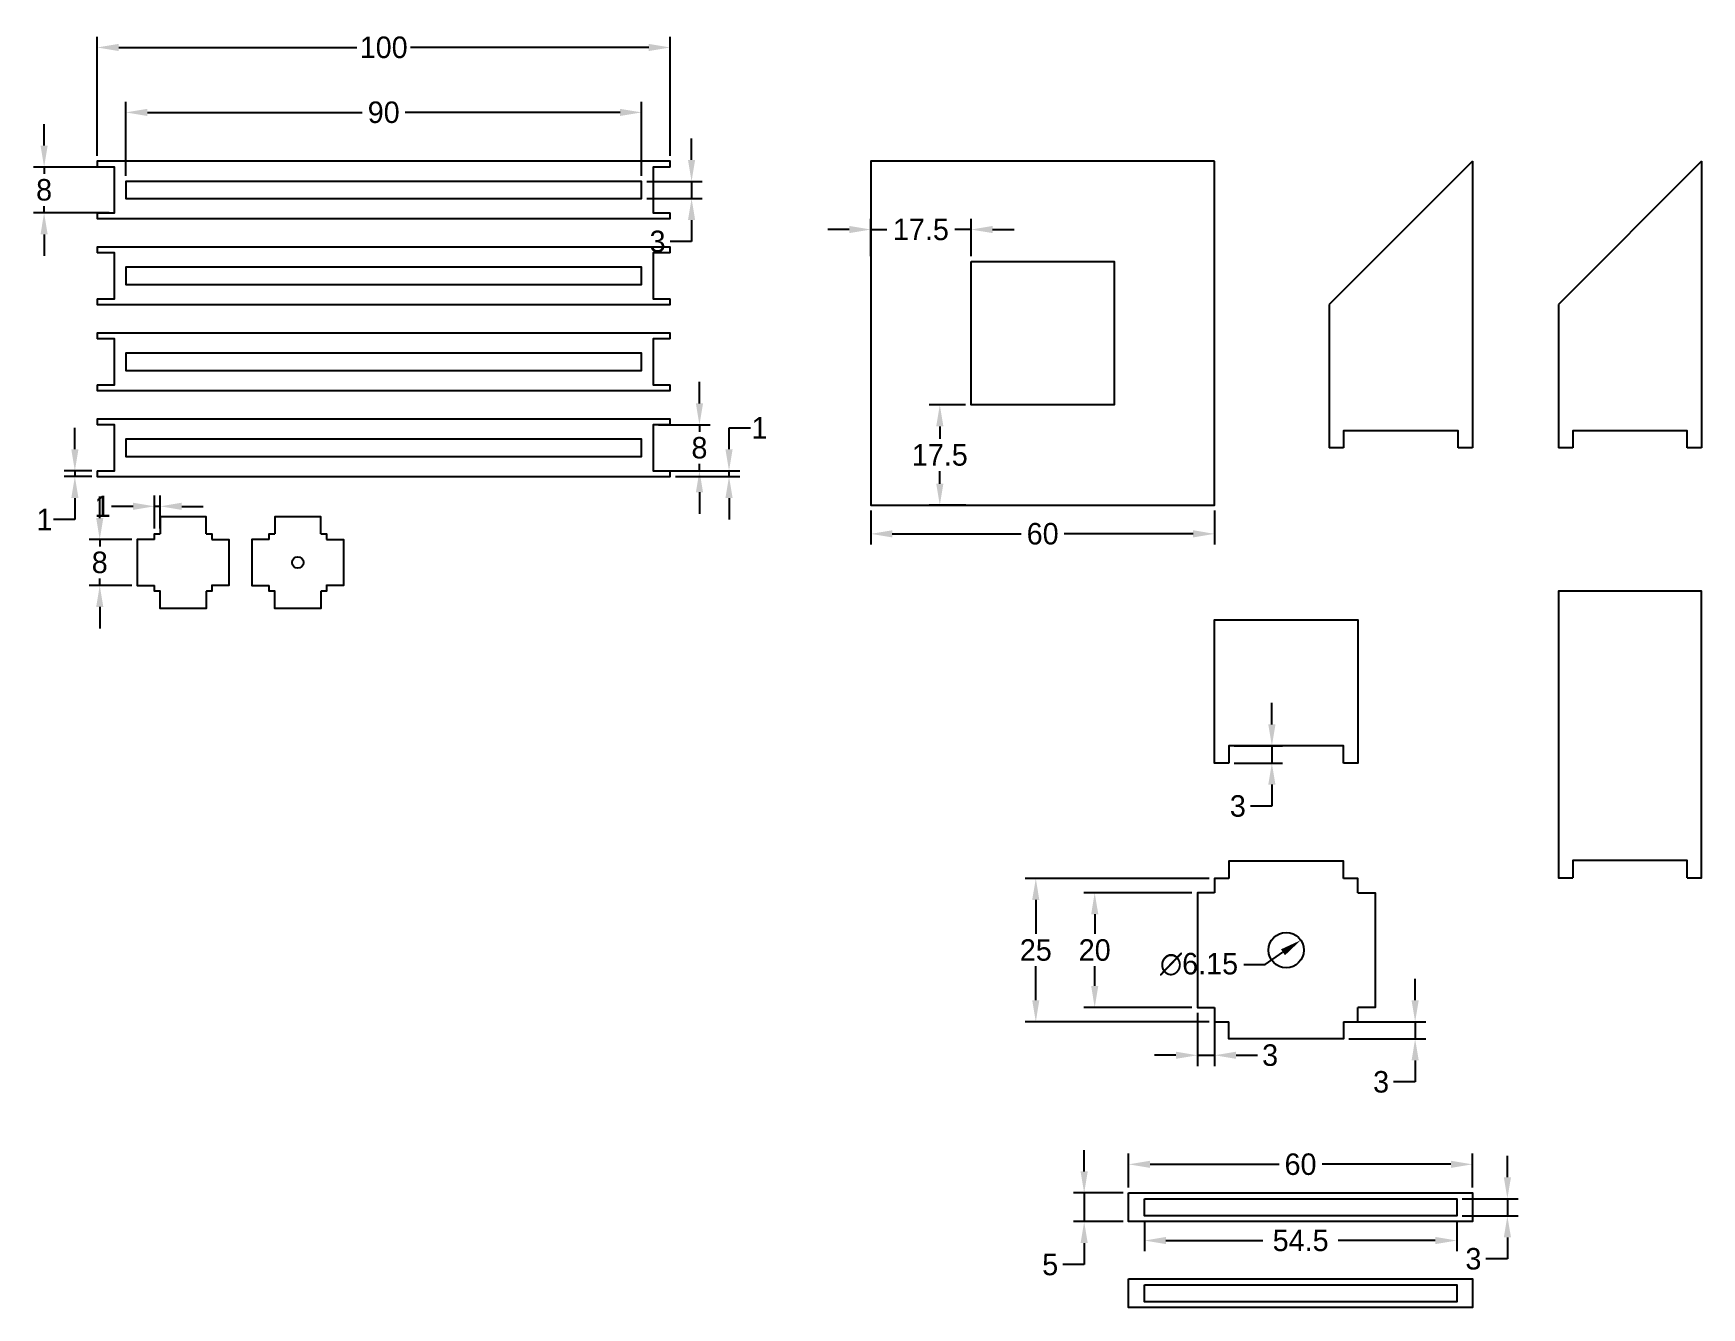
# Model space of a CAD drawing. Header units: millimetres. Extents: x -11 to 280, y 10 to 232.
import ezdxf

# ---------------------------------------------------------------- set-up
doc = ezdxf.new("R2010")
doc.units = ezdxf.units.MM
doc.header["$LTSCALE"] = 0.5
doc.layers.add('Dim', color=4, linetype='Continuous')
doc.dimstyles.new('ISO-25', dxfattribs={"dimtxt": 2.5, "dimasz": 2.5, "dimexe": 1.25, "dimexo": 0.625, "dimtad": 1, "dimtxsty": 'Standard', "dimcen": 2.5, "dimadec": 0, "dimazin": 0, "dimtfac": 1, "dimtmove": 0, "dimatfit": 3, "dimfxl": 1, "dimarcsym": 0})

# ---------------------------------------------------------------- blocks, each defined once
blk = doc.blocks.new('*D32')
at = {"layer": 'Defpoints', "color": 0, "transparency": 16777216}
for p in [(7, 144), (0.44, 136), (7, 136)]:
    blk.add_point(p, dxfattribs=at)
at = {"layer": 'Dim', "color": 0, "lineweight": -2, "transparency": 16777216}
for p, q in [((0.44, 147.75), (0.44, 151.5)), ((6.06, 144), (-1.43, 144)), ((0.44, 144), (0.44, 142.81)), ((0.44, 136), (0.44, 137.19)), ((6.06, 136), (-1.43, 136)), ((0.44, 132.25), (0.44, 128.5))]:
    blk.add_line(p, q, dxfattribs=at)
at = {"layer": 'Dim', "color": 0, "transparency": 16777216}
for points in [[(-0.18, 147.75), (1.07, 147.75), (0.44, 144)], [(-0.18, 132.25), (1.07, 132.25), (0.44, 136)]]:
    blk.add_solid(points, dxfattribs=at)
at = {"layer": 'Dim', "color": 0, "transparency": 16777216, "insert": (0.44, 140), "char_height": 3.75, "attachment_point": 5}
blk.add_mtext('8', dxfattribs=at)
blk = doc.blocks.new('*D48')
at = {"layer": 'Defpoints', "color": 0, "transparency": 16777216}
for p in [(210.04, 74.1), (204.96, 70.65)]:
    blk.add_point(p, dxfattribs=at)
at = {"layer": 'Dim', "color": 0, "lineweight": -2, "transparency": 16777216}
for p, q in [((200.09, 69.89), (203.84, 69.89)), ((203.84, 69.89), (206.94, 71.99))]:
    blk.add_line(p, q, dxfattribs=at)
at = {"layer": 'Dim', "color": 0, "transparency": 16777216}
blk.add_solid([(206.59, 72.51), (207.29, 71.48), (210.04, 74.1)], dxfattribs=at)
at = {"layer": 'Dim', "color": 0, "transparency": 16777216, "insert": (192.28, 69.89), "char_height": 3.75, "attachment_point": 5}
blk.add_mtext('∅6.15', dxfattribs=at)
blk = doc.blocks.new('*D49')
at = {"layer": 'Defpoints', "color": 0, "transparency": 16777216}
for p in [(192, 82.37), (174.08, 62.37), (192, 62.37)]:
    blk.add_point(p, dxfattribs=at)
at = {"layer": 'Dim', "color": 0, "lineweight": -2, "transparency": 16777216}
for p, q in [((191.06, 82.37), (172.21, 82.37)), ((174.08, 78.62), (174.08, 75.19)), ((174.08, 66.12), (174.08, 69.56)), ((191.06, 62.37), (172.21, 62.37))]:
    blk.add_line(p, q, dxfattribs=at)
at = {"layer": 'Dim', "color": 0, "transparency": 16777216}
for points in [[(173.46, 78.62), (174.71, 78.62), (174.08, 82.37)], [(173.46, 66.12), (174.71, 66.12), (174.08, 62.37)]]:
    blk.add_solid(points, dxfattribs=at)
at = {"layer": 'Dim', "color": 0, "transparency": 16777216, "insert": (174.08, 72.37), "char_height": 3.75, "attachment_point": 5}
blk.add_mtext('20', dxfattribs=at)
blk = doc.blocks.new('*D50')
at = {"layer": 'Defpoints', "color": 0, "transparency": 16777216}
for p in [(195, 84.87), (163.8, 59.87), (195, 59.87)]:
    blk.add_point(p, dxfattribs=at)
at = {"layer": 'Dim', "color": 0, "lineweight": -2, "transparency": 16777216}
for p, q in [((194.06, 84.87), (161.92, 84.87)), ((163.8, 81.12), (163.8, 75.19)), ((163.8, 63.62), (163.8, 69.56)), ((194.06, 59.87), (161.92, 59.87))]:
    blk.add_line(p, q, dxfattribs=at)
at = {"layer": 'Dim', "color": 0, "transparency": 16777216}
for points in [[(163.17, 81.12), (164.42, 81.12), (163.8, 84.87)], [(163.17, 63.62), (164.42, 63.62), (163.8, 59.87)]]:
    blk.add_solid(points, dxfattribs=at)
at = {"layer": 'Dim', "color": 0, "transparency": 16777216, "insert": (163.8, 72.37), "char_height": 3.75, "attachment_point": 5}
blk.add_mtext('25', dxfattribs=at)
blk = doc.blocks.new('*D51')
at = {"layer": 'Defpoints', "color": 0, "transparency": 16777216}
for p in [(192, 62.37), (195, 62.37), (195, 54.03)]:
    blk.add_point(p, dxfattribs=at)
at = {"layer": 'Dim', "color": 0, "lineweight": -2, "transparency": 16777216}
for p, q in [((192, 61.44), (192, 52.15)), ((195, 61.44), (195, 52.15)), ((188.25, 54.03), (184.5, 54.03)), ((192, 54.03), (195, 54.03)), ((198.75, 54.03), (202.5, 54.03))]:
    blk.add_line(p, q, dxfattribs=at)
at = {"layer": 'Dim', "color": 0, "transparency": 16777216}
for points in [[(188.25, 54.65), (188.25, 53.4), (192, 54.03)], [(198.75, 54.65), (198.75, 53.4), (195, 54.03)]]:
    blk.add_solid(points, dxfattribs=at)
at = {"layer": 'Dim', "color": 0, "transparency": 16777216, "insert": (204.69, 54.03), "char_height": 3.75, "attachment_point": 5}
blk.add_mtext('3', dxfattribs=at)
blk = doc.blocks.new('*D53')
at = {"layer": 'Defpoints', "color": 0, "transparency": 16777216}
for p in [(135, 150), (195, 150), (195, 145)]:
    blk.add_point(p, dxfattribs=at)
at = {"layer": 'Dim', "color": 0, "lineweight": -2, "transparency": 16777216}
for p, q in [((135, 149.0625), (135, 143.125)), ((195, 149.0625), (195, 143.125)), ((138.75, 145), (161.25, 145)), ((191.25, 145), (168.75, 145))]:
    blk.add_line(p, q, dxfattribs=at)
at = {"layer": 'Dim', "color": 0, "transparency": 16777216}
for points in [[(138.75, 145.625), (138.75, 144.375), (135, 145)], [(191.25, 145.625), (191.25, 144.375), (195, 145)]]:
    blk.add_solid(points, dxfattribs=at)
at = {"layer": 'Dim', "color": 0, "transparency": 16777216, "insert": (165, 145), "char_height": 3.75, "attachment_point": 5}
blk.add_mtext('60', dxfattribs=at)
blk = doc.blocks.new('*D54')
at = {"layer": 'Defpoints', "color": 0, "transparency": 16777216}
for p in [(152.5, 167.5), (147.05, 150), (152.52, 150)]:
    blk.add_point(p, dxfattribs=at)
at = {"layer": 'Dim', "color": 0, "lineweight": -2, "transparency": 16777216}
for p, q in [((151.56, 167.5), (145.17, 167.5)), ((147.05, 163.75), (147.05, 161.56)), ((147.05, 153.75), (147.05, 155.94)), ((151.58, 150), (145.17, 150))]:
    blk.add_line(p, q, dxfattribs=at)
at = {"layer": 'Dim', "color": 0, "transparency": 16777216}
for points in [[(146.42, 163.75), (147.67, 163.75), (147.05, 167.5)], [(146.42, 153.75), (147.67, 153.75), (147.05, 150)]]:
    blk.add_solid(points, dxfattribs=at)
at = {"layer": 'Dim', "color": 0, "transparency": 16777216, "insert": (147.05, 158.75), "char_height": 3.75, "attachment_point": 5}
blk.add_mtext('17.5', dxfattribs=at)
blk = doc.blocks.new('*D55')
at = {"layer": 'Defpoints', "color": 0, "transparency": 16777216}
for p in [(135, 198.09), (135, 192.52), (152.5, 192.5)]:
    blk.add_point(p, dxfattribs=at)
at = {"layer": 'Dim', "color": 0, "lineweight": -2, "transparency": 16777216}
for p, q in [((131.25, 198.09), (127.5, 198.09)), ((135, 193.46), (135, 199.97)), ((135, 198.09), (137.81, 198.09)), ((152.5, 198.09), (149.69, 198.09)), ((152.5, 193.44), (152.5, 199.97)), ((156.25, 198.09), (160, 198.09))]:
    blk.add_line(p, q, dxfattribs=at)
at = {"layer": 'Dim', "color": 0, "transparency": 16777216}
for points in [[(131.25, 198.72), (131.25, 197.47), (135, 198.09)], [(156.25, 198.72), (156.25, 197.47), (152.5, 198.09)]]:
    blk.add_solid(points, dxfattribs=at)
at = {"layer": 'Dim', "color": 0, "transparency": 16777216, "insert": (143.75, 198.09), "char_height": 3.75, "attachment_point": 5}
blk.add_mtext('17.5', dxfattribs=at)
blk = doc.blocks.new('*D56')
at = {"layer": 'Defpoints', "color": 0, "transparency": 16777216}
for p in [(180, 30), (172.24, 25), (180, 25)]:
    blk.add_point(p, dxfattribs=at)
at = {"layer": 'Dim', "color": 0, "lineweight": -2, "transparency": 16777216}
for p, q in [((172.24, 33.75), (172.24, 37.5)), ((179.06, 30), (170.37, 30)), ((172.24, 30), (172.24, 25)), ((179.06, 25), (170.37, 25)), ((172.24, 21.25), (172.24, 17.5)), ((172.24, 17.5), (168.49, 17.5))]:
    blk.add_line(p, q, dxfattribs=at)
at = {"layer": 'Dim', "color": 0, "transparency": 16777216}
for points in [[(171.62, 33.75), (172.87, 33.75), (172.24, 30)], [(171.62, 21.25), (172.87, 21.25), (172.24, 25)]]:
    blk.add_solid(points, dxfattribs=at)
at = {"layer": 'Dim', "color": 0, "transparency": 16777216, "insert": (166.31, 17.5), "char_height": 3.75, "attachment_point": 5}
blk.add_mtext('5', dxfattribs=at)
blk = doc.blocks.new('*D57')
at = {"layer": 'Defpoints', "color": 0, "transparency": 16777216}
for p in [(240, 35), (180, 30), (240, 30)]:
    blk.add_point(p, dxfattribs=at)
at = {"layer": 'Dim', "color": 0, "lineweight": -2, "transparency": 16777216}
for p, q in [((180, 30.9375), (180, 36.875)), ((183.75, 35), (206.25, 35)), ((236.25, 35), (213.75, 35)), ((240, 30.9375), (240, 36.875))]:
    blk.add_line(p, q, dxfattribs=at)
at = {"layer": 'Dim', "color": 0, "transparency": 16777216}
for points in [[(183.75, 35.625), (183.75, 34.375), (180, 35)], [(236.25, 35.625), (236.25, 34.375), (240, 35)]]:
    blk.add_solid(points, dxfattribs=at)
at = {"layer": 'Dim', "color": 0, "transparency": 16777216, "insert": (210, 35), "char_height": 3.75, "attachment_point": 5}
blk.add_mtext('60', dxfattribs=at)
blk = doc.blocks.new('*D58')
at = {"layer": 'Defpoints', "color": 0, "transparency": 16777216}
for p in [(237.27, 29), (237.27, 26), (246.1, 26)]:
    blk.add_point(p, dxfattribs=at)
at = {"layer": 'Dim', "color": 0, "lineweight": -2, "transparency": 16777216}
for p, q in [((246.1, 32.75), (246.1, 36.5)), ((238.2, 29), (247.98, 29)), ((246.1, 29), (246.1, 26)), ((238.2, 26), (247.98, 26)), ((246.1, 22.25), (246.1, 18.5)), ((246.1, 18.5), (242.35, 18.5))]:
    blk.add_line(p, q, dxfattribs=at)
at = {"layer": 'Dim', "color": 0, "transparency": 16777216}
for points in [[(245.48, 32.75), (246.73, 32.75), (246.1, 29)], [(245.48, 22.25), (246.73, 22.25), (246.1, 26)]]:
    blk.add_solid(points, dxfattribs=at)
at = {"layer": 'Dim', "color": 0, "transparency": 16777216, "insert": (240.17, 18.5), "char_height": 3.75, "attachment_point": 5}
blk.add_mtext('3', dxfattribs=at)
blk = doc.blocks.new('*D59')
at = {"layer": 'Defpoints', "color": 0, "transparency": 16777216}
for p in [(182.77, 26), (237.27, 26), (237.27, 21.71)]:
    blk.add_point(p, dxfattribs=at)
at = {"layer": 'Dim', "color": 0, "lineweight": -2, "transparency": 16777216}
for p, q in [((182.77, 25.06), (182.77, 19.83)), ((237.27, 25.06), (237.27, 19.83)), ((186.52, 21.71), (203.45, 21.71)), ((233.52, 21.71), (216.58, 21.71))]:
    blk.add_line(p, q, dxfattribs=at)
at = {"layer": 'Dim', "color": 0, "transparency": 16777216}
for points in [[(186.52, 22.33), (186.52, 21.08), (182.77, 21.71)], [(233.52, 22.33), (233.52, 21.08), (237.27, 21.71)]]:
    blk.add_solid(points, dxfattribs=at)
at = {"layer": 'Dim', "color": 0, "transparency": 16777216, "insert": (210.02, 21.71), "char_height": 3.75, "attachment_point": 5}
blk.add_mtext('54.5', dxfattribs=at)
blk = doc.blocks.new('*D60')
at = {"layer": 'Defpoints', "color": 0, "transparency": 16777216}
for p in [(217.5, 59.87), (217.5, 56.87), (230, 56.87)]:
    blk.add_point(p, dxfattribs=at)
at = {"layer": 'Dim', "color": 0, "lineweight": -2, "transparency": 16777216}
for p, q in [((230, 63.62), (230, 67.37)), ((218.44, 59.87), (231.88, 59.87)), ((230, 59.87), (230, 56.87)), ((218.44, 56.87), (231.88, 56.87)), ((230, 53.12), (230, 49.37)), ((230, 49.37), (226.25, 49.37))]:
    blk.add_line(p, q, dxfattribs=at)
at = {"layer": 'Dim', "color": 0, "transparency": 16777216}
for points in [[(229.38, 63.62), (230.63, 63.62), (230, 59.87)], [(229.38, 53.12), (230.63, 53.12), (230, 56.87)]]:
    blk.add_solid(points, dxfattribs=at)
at = {"layer": 'Dim', "color": 0, "transparency": 16777216, "insert": (224.06, 49.37), "char_height": 3.75, "attachment_point": 5}
blk.add_mtext('3', dxfattribs=at)
blk = doc.blocks.new('*D61')
at = {"layer": 'Defpoints', "color": 0, "transparency": 16777216}
for p in [(197.5, 108), (197.5, 105), (205, 105)]:
    blk.add_point(p, dxfattribs=at)
at = {"layer": 'Dim', "color": 0, "lineweight": -2, "transparency": 16777216}
for p, q in [((205, 111.75), (205, 115.5)), ((198.4375, 108), (206.875, 108)), ((205, 108), (205, 105)), ((198.4375, 105), (206.875, 105)), ((205, 101.25), (205, 97.5)), ((205, 97.5), (201.25, 97.5))]:
    blk.add_line(p, q, dxfattribs=at)
at = {"layer": 'Dim', "color": 0, "transparency": 16777216}
for points in [[(204.375, 111.75), (205.625, 111.75), (205, 108)], [(204.375, 101.25), (205.625, 101.25), (205, 105)]]:
    blk.add_solid(points, dxfattribs=at)
at = {"layer": 'Dim', "color": 0, "transparency": 16777216, "insert": (199.0625, 97.5), "char_height": 3.75, "attachment_point": 5}
blk.add_mtext('3', dxfattribs=at)
blk = doc.blocks.new('*D63')
at = {"layer": 'Defpoints', "color": 0, "transparency": 16777216}
for p in [(10, 149.8), (10, 145), (11, 144.98)]:
    blk.add_point(p, dxfattribs=at)
at = {"layer": 'Dim', "color": 0, "lineweight": -2, "transparency": 16777216}
for p, q in [((10, 145.94), (10, 151.68)), ((11, 145.92), (11, 151.68)), ((6.25, 149.8), (2.5, 149.8)), ((11, 149.8), (10, 149.8)), ((14.75, 149.8), (18.5, 149.8))]:
    blk.add_line(p, q, dxfattribs=at)
at = {"layer": 'Dim', "color": 0, "transparency": 16777216}
for points in [[(6.25, 150.43), (6.25, 149.18), (10, 149.8)], [(14.75, 150.43), (14.75, 149.18), (11, 149.8)]]:
    blk.add_solid(points, dxfattribs=at)
at = {"layer": 'Dim', "color": 0, "transparency": 16777216, "insert": (0.94, 149.8), "char_height": 3.75, "attachment_point": 5}
blk.add_mtext('1', dxfattribs=at)
blk = doc.blocks.new('*D79')
at = {"layer": 'Defpoints', "color": 0, "transparency": 16777216}
for p in [(3, 209), (-9.27, 201), (3, 201)]:
    blk.add_point(p, dxfattribs=at)
at = {"layer": 'Dim', "color": 0, "lineweight": -2}
for p, q in [((-9.27, 212.75), (-9.27, 216.5)), ((2.06, 209), (-11.14, 209)), ((-9.27, 209), (-9.27, 207.81)), ((2.06, 201), (-11.14, 201)), ((-9.27, 201), (-9.27, 202.19)), ((-9.27, 197.25), (-9.27, 193.5))]:
    blk.add_line(p, q, dxfattribs=at)
at = {"layer": 'Dim', "color": 0}
for points in [[(-9.89, 212.75), (-8.64, 212.75), (-9.27, 209)], [(-9.89, 197.25), (-8.64, 197.25), (-9.27, 201)]]:
    blk.add_solid(points, dxfattribs=at)
at = {"layer": 'Dim', "color": 0, "insert": (-9.27, 205), "char_height": 3.75, "attachment_point": 5}
blk.add_mtext('8', dxfattribs=at)
blk = doc.blocks.new('*D80')
at = {"layer": 'Defpoints', "color": 0, "transparency": 16777216}
for p in [(95, 218.53), (5, 206.5), (95, 206.5)]:
    blk.add_point(p, dxfattribs=at)
at = {"layer": 'Dim', "color": 0, "lineweight": -2}
for p, q in [((5, 207.44), (5, 220.4)), ((8.75, 218.53), (46.25, 218.53)), ((91.25, 218.53), (53.75, 218.53)), ((95, 207.44), (95, 220.4))]:
    blk.add_line(p, q, dxfattribs=at)
at = {"layer": 'Dim', "color": 0}
for points in [[(8.75, 219.15), (8.75, 217.9), (5, 218.53)], [(91.25, 219.15), (91.25, 217.9), (95, 218.53)]]:
    blk.add_solid(points, dxfattribs=at)
at = {"layer": 'Dim', "color": 0, "insert": (50, 218.53), "char_height": 3.75, "attachment_point": 5}
blk.add_mtext('90', dxfattribs=at)
blk = doc.blocks.new('*D81')
at = {"layer": 'Defpoints', "color": 0, "transparency": 16777216}
for p in [(100, 229.86), (0, 210), (100, 210)]:
    blk.add_point(p, dxfattribs=at)
at = {"layer": 'Dim', "color": 0, "lineweight": -2}
for p, q in [((0, 210.94), (0, 231.73)), ((100, 210.94), (100, 231.73)), ((3.75, 229.86), (45.31, 229.86)), ((96.25, 229.86), (54.69, 229.86))]:
    blk.add_line(p, q, dxfattribs=at)
at = {"layer": 'Dim', "color": 0}
for points in [[(3.75, 230.48), (3.75, 229.23), (0, 229.86)], [(96.25, 230.48), (96.25, 229.23), (100, 229.86)]]:
    blk.add_solid(points, dxfattribs=at)
at = {"layer": 'Dim', "color": 0, "insert": (50, 229.86), "char_height": 3.75, "attachment_point": 5}
blk.add_mtext('100', dxfattribs=at)
blk = doc.blocks.new('*D82')
at = {"layer": 'Defpoints', "color": 0, "transparency": 16777216}
for p in [(97, 164), (97, 156), (105.1, 156)]:
    blk.add_point(p, dxfattribs=at)
at = {"layer": 'Dim', "color": 0, "lineweight": -2}
for p, q in [((105.1, 167.75), (105.1, 171.5)), ((97.94, 164), (106.98, 164)), ((105.1, 164), (105.1, 162.81)), ((97.94, 156), (106.98, 156)), ((105.1, 156), (105.1, 157.19)), ((105.1, 152.25), (105.1, 148.5))]:
    blk.add_line(p, q, dxfattribs=at)
at = {"layer": 'Dim', "color": 0}
for points in [[(104.48, 167.75), (105.73, 167.75), (105.1, 164)], [(104.48, 152.25), (105.73, 152.25), (105.1, 156)]]:
    blk.add_solid(points, dxfattribs=at)
at = {"layer": 'Dim', "color": 0, "insert": (105.1, 160), "char_height": 3.75, "attachment_point": 5}
blk.add_mtext('8', dxfattribs=at)
blk = doc.blocks.new('*D83')
at = {"layer": 'Defpoints', "color": 0, "transparency": 16777216}
for p in [(100, 156), (100, 155), (110.26, 156)]:
    blk.add_point(p, dxfattribs=at)
at = {"layer": 'Dim', "color": 0, "lineweight": -2}
for p, q in [((110.26, 159.75), (110.26, 163.5)), ((110.26, 163.5), (114.01, 163.5)), ((100.94, 156), (112.14, 156)), ((100.94, 155), (112.14, 155)), ((110.26, 155), (110.26, 156)), ((110.26, 151.25), (110.26, 147.5))]:
    blk.add_line(p, q, dxfattribs=at)
at = {"layer": 'Dim', "color": 0}
for points in [[(109.64, 159.75), (110.89, 159.75), (110.26, 156)], [(109.64, 151.25), (110.89, 151.25), (110.26, 155)]]:
    blk.add_solid(points, dxfattribs=at)
at = {"layer": 'Dim', "color": 0, "insert": (115.57, 163.5), "char_height": 3.75, "attachment_point": 5}
blk.add_mtext('1', dxfattribs=at)
blk = doc.blocks.new('*D84')
at = {"layer": 'Defpoints', "color": 0, "transparency": 16777216}
for p in [(95, 206.5), (95, 203.5), (103.73, 203.5)]:
    blk.add_point(p, dxfattribs=at)
at = {"layer": 'Dim', "color": 0, "lineweight": -2}
for p, q in [((103.73, 210.25), (103.73, 214)), ((95.94, 206.5), (105.6, 206.5)), ((103.73, 206.5), (103.73, 203.5)), ((95.94, 203.5), (105.6, 203.5)), ((103.73, 199.75), (103.73, 196)), ((103.73, 196), (99.98, 196))]:
    blk.add_line(p, q, dxfattribs=at)
at = {"layer": 'Dim', "color": 0}
for points in [[(103.1, 210.25), (104.35, 210.25), (103.73, 206.5)], [(103.1, 199.75), (104.35, 199.75), (103.73, 203.5)]]:
    blk.add_solid(points, dxfattribs=at)
at = {"layer": 'Dim', "color": 0, "insert": (97.79, 196), "char_height": 3.75, "attachment_point": 5}
blk.add_mtext('3', dxfattribs=at)
blk = doc.blocks.new('*D85')
at = {"layer": 'Defpoints', "color": 0, "transparency": 16777216}
for p in [(-3.9, 155), (0, 156), (0, 155)]:
    blk.add_point(p, dxfattribs=at)
at = {"layer": 'Dim', "color": 0, "lineweight": -2}
for p, q in [((-3.9, 159.75), (-3.9, 163.5)), ((-0.94, 156), (-5.77, 156)), ((-0.94, 155), (-5.77, 155)), ((-3.9, 156), (-3.9, 155)), ((-3.9, 151.25), (-3.9, 147.5)), ((-3.9, 147.5), (-7.65, 147.5))]:
    blk.add_line(p, q, dxfattribs=at)
at = {"layer": 'Dim', "color": 0}
for points in [[(-4.52, 159.75), (-3.27, 159.75), (-3.9, 156)], [(-4.52, 151.25), (-3.27, 151.25), (-3.9, 155)]]:
    blk.add_solid(points, dxfattribs=at)
at = {"layer": 'Dim', "color": 0, "insert": (-9.21, 147.5), "char_height": 3.75, "attachment_point": 5}
blk.add_mtext('1', dxfattribs=at)

msp = doc.modelspace()

# ---------------------------------------------------------------- linework, layer by layer
for p, q in [((240, 210), (215, 185)), ((240, 210), (240, 160)), ((280, 210), (255, 185)), ((280, 210), (280, 160)), ((0, 209.127), (0, 209)), ((0, 194.127), (0, 194)), ((215, 185), (215, 160)), ((255, 185), (255, 160)), ((0, 179.127), (0, 179)), ((0, 164.127), (0, 164)), ((217.5, 160), (215, 160)), ((240, 160), (237.5, 160)), ((257.5, 160), (255, 160)), ((280, 160), (277.5, 160)), ((20, 144.079), (20, 144)), ((40, 144.079), (40, 144)), ((19, 135), (19.057, 135)), ((39, 135), (39.057, 135))]:
    msp.add_line(p, q)
for points in [[(100, 209), (100, 210), (0, 210), (0, 209.127)], [(0, 201), (3, 201), (3, 209), (0, 209)], [(100, 209), (97, 209), (97, 201), (100, 201)], [(95, 205), (95, 206.5), (5, 206.5), (5, 205)], [(5, 205), (5, 203.5), (95, 203.5), (95, 205)], [(0, 201), (0, 200), (100, 200), (100, 201)], [(100, 194), (100, 195), (0, 195), (0, 194.127)], [(0, 186), (3, 186), (3, 194), (0, 194)], [(100, 194), (97, 194), (97, 186), (100, 186)], [(95, 190), (95, 191.5), (5, 191.5), (5, 190)], [(5, 190), (5, 188.5), (95, 188.5), (95, 190)], [(0, 186), (0, 185), (100, 185), (100, 186)], [(100, 179), (100, 180), (0, 180), (0, 179.127)], [(0, 171), (3, 171), (3, 179), (0, 179)], [(100, 179), (97, 179), (97, 171), (100, 171)], [(95, 175), (95, 176.5), (5, 176.5), (5, 175)], [(5, 175), (5, 173.5), (95, 173.5), (95, 175)], [(0, 171), (0, 170), (100, 170), (100, 171)], [(100, 164), (100, 165), (0, 165), (0, 164.127)], [(0, 156), (3, 156), (3, 164), (0, 164)], [(100, 164), (97, 164), (97, 156), (100, 156)], [(95, 160), (95, 161.5), (5, 161.5), (5, 160)], [(237.5, 160), (237.5, 163), (217.5, 163), (217.5, 160)], [(277.5, 160), (277.5, 163), (257.5, 163), (257.5, 160)], [(5, 160), (5, 158.5), (95, 158.5), (95, 160)], [(0, 156), (0, 155), (100, 155), (100, 156)], [(19, 144.984), (19, 147.984), (11, 147.984), (11, 144.984)], [(39, 144.984), (39, 147.984), (31, 147.984), (31, 144.984)], [(10, 144), (7, 144), (7, 136), (10, 136)], [(10, 144), (10, 145), (11, 145)], [(19, 145), (20, 145), (20, 144.079)], [(20, 144), (23, 144), (23, 136), (20, 136)], [(30, 144), (27, 144), (27, 136), (30, 136)], [(30, 144), (30, 145), (31, 145)], [(39, 145), (40, 145), (40, 144.079)], [(40, 144), (43, 144), (43, 136), (40, 136)], [(11.057, 135), (10, 135), (10, 136)], [(19, 135), (19, 132), (11, 132), (11, 135)], [(20, 136.079), (20, 135), (19.057, 135)], [(31.057, 135), (30, 135), (30, 136)], [(39, 135), (39, 132), (31, 132), (31, 135)], [(40, 136.079), (40, 135), (39.057, 135)], [(277.5, 85), (280, 85), (280, 135), (255, 135), (255, 85), (257.5, 85)], [(197.5, 105), (195, 105), (195, 130), (220, 130), (220, 105), (217.5, 105)], [(217.5, 105), (217.5, 108), (197.5, 108), (197.5, 105)], [(217.5, 84.874), (217.5, 87.874), (197.5, 87.874), (197.5, 84.874)], [(277.5, 85), (277.5, 88), (257.5, 88), (257.5, 85)], [(197.5, 84.874), (195, 84.874), (195, 82.374)], [(220, 82.374), (220, 84.874), (217.5, 84.874)], [(195, 82.374), (192, 82.374), (192, 62.374), (195, 62.374)], [(220, 82.374), (223, 82.374), (223, 62.374), (220, 62.374)], [(195, 62.374), (195, 59.874), (197.5, 59.874)], [(217.5, 59.874), (220, 59.874), (220, 62.374)], [(217.5, 59.874), (217.5, 56.874), (197.5, 56.874), (197.5, 59.874)]]:
    msp.add_lwpolyline(points)
for points in [[(195, 210), (135, 210), (135, 150), (195, 150)], [(152.5, 192.5), (177.5, 192.5), (177.5, 167.5), (152.5, 167.5)], [(180, 30), (240, 30), (240, 25), (180, 25)], [(182.766, 29), (237.266, 29), (237.266, 26), (182.766, 26)], [(180, 15), (240, 15), (240, 10), (180, 10)], [(182.766, 14), (237.266, 14), (237.266, 11), (182.766, 11)]]:
    msp.add_lwpolyline(points, close=True)
for centre, radius in [((35, 140), 1), ((207.5, 72.374), 3.075)]:
    msp.add_circle(centre, radius)

# ---------------------------------------------------------------- dimensions: what is measured, and where the dimension line sits
at = {"layer": 'Dim'}
for base, p1, p2, picture, middle in [((100, 229.856), (0, 210), (100, 210), '*D81', (50, 229.856)), ((95, 218.527), (5, 206.5), (95, 206.5), '*D80', (50, 218.527)), ((135, 198.094), (152.5, 192.5), (135, 192.518), '*D55', (143.75, 198.094)), ((10, 149.801), (11, 144.984), (10, 145), '*D63', (0.938, 149.801)), ((195, 145), (135, 150), (195, 150), '*D53', (165, 145)), ((195, 54.027), (192, 62.374), (195, 62.374), '*D51', (204.687, 54.027)), ((240, 35), (180, 30), (240, 30), '*D57', (210, 35)), ((237.266, 21.706), (182.766, 26), (237.266, 26), '*D59', (210.016, 21.706))]:
    dim = msp.add_linear_dim(base=base, p1=p1, p2=p2, dimstyle='ISO-25', override={"dimscale": 1.5, "dimtad": 0, "dimtih": 1, "dimtoh": 1, "dimdsep": 46}, dxfattribs=at)
    dim.commit()
    dim.dimension.update_dxf_attribs({"geometry": picture, "text_midpoint": middle})
for base, p1, p2, picture, middle in [((-9.266, 201), (3, 209), (3, 201), '*D79', (-9.266, 205)), ((103.725, 203.5), (95, 206.5), (95, 203.5), '*D84', (97.788, 196)), ((105.1, 156), (97, 164), (97, 156), '*D82', (105.1, 160)), ((110.262, 156), (100, 155), (100, 156), '*D83', (115.575, 163.5)), ((147.047, 150), (152.5, 167.5), (152.52, 150), '*D54', (147.047, 158.75)), ((-3.897, 155), (0, 156), (0, 155), '*D85', (-9.21, 147.5)), ((0.444, 136), (7, 144), (7, 136), '*D32', (0.444, 140)), ((205, 105), (197.5, 108), (197.5, 105), '*D61', (199.063, 97.5)), ((163.797, 59.874), (195, 84.874), (195, 59.874), '*D50', (163.797, 72.374)), ((174.08, 62.374), (192, 82.374), (192, 62.374), '*D49', (174.08, 72.374)), ((230, 56.874), (217.5, 59.874), (217.5, 56.874), '*D60', (224.063, 49.374)), ((172.244, 25), (180, 30), (180, 25), '*D56', (166.306, 17.5)), ((246.103, 26), (237.266, 29), (237.266, 26), '*D58', (240.165, 18.5))]:
    dim = msp.add_linear_dim(base=base, p1=p1, p2=p2, angle=90, dimstyle='ISO-25', override={"dimscale": 1.5, "dimtad": 0, "dimtih": 1, "dimtoh": 1, "dimdsep": 46}, dxfattribs=at)
    dim.commit()
    dim.dimension.update_dxf_attribs({"geometry": picture, "text_midpoint": middle})
dim = msp.add_diameter_dim_2p(p1=(204.955, 70.648), p2=(210.045, 74.1), dimstyle='ISO-25', override={"dimscale": 1.5, "dimtad": 0, "dimtih": 1, "dimtoh": 1, "dimdsep": 46}, dxfattribs=at)
dim.commit()
dim.dimension.update_dxf_attribs({"geometry": '*D48', "text_midpoint": (192.275, 69.89), "dimtype": 163})

doc.saveas('drawing.dxf')
